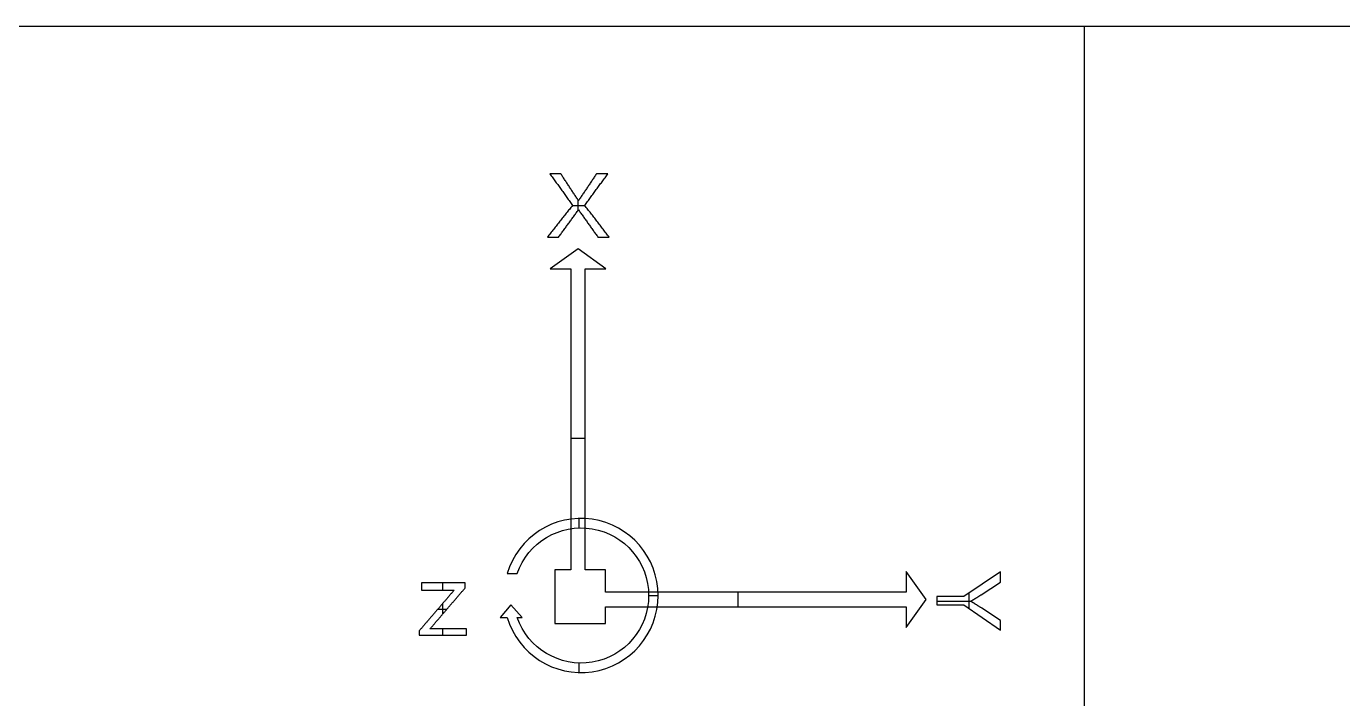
# Model space of a CAD drawing. Header units: millimetres. Extents: x 1.2 to 41.2, y 0.2 to 23.9.
# Drawn here: x 12.28 to 23.37, y 18.25 to 23.92 of the extents above; entities that cross this region are included whole.
import ezdxf

# ---------------------------------------------------------------- set-up
doc = ezdxf.new("R2010")
doc.units = ezdxf.units.MM
doc.layers.add('图层 01', color=18, linetype='Continuous', true_color=0x000000)
doc.layers.add('默认', color=18, linetype='Continuous', true_color=0x000000)

msp = doc.modelspace()

# ---------------------------------------------------------------- linework, layer by layer
at = {"layer": '图层 01'}
for p, q in [((16.931, 22.043, 1.604), (16.696, 21.875, 1.604)), ((17.166, 21.875, 1.604), (16.931, 22.043, 1.604)), ((16.696, 21.875, 1.604), (16.87, 21.875, 1.604)), ((16.87, 21.875, 1.604), (16.87, 19.341, 1.604)), ((16.992, 19.341, 1.604), (16.992, 21.875, 1.604)), ((16.992, 21.875, 1.604), (17.166, 21.875, 1.604)), ((16.87, 20.449, 1.604), (16.992, 20.449, 1.604)), ((16.941, 19.693, 1.603), (16.941, 19.773, 1.603)), ((16.335, 19.31, 1.603), (16.419, 19.31, 1.603)), ((16.87, 19.341, 1.604), (16.737, 19.341, 1.604)), ((16.737, 19.341, 1.604), (16.737, 18.887, 1.604)), ((17.163, 19.341, 1.604), (16.992, 19.341, 1.604)), ((17.163, 19.151, 1.604), (17.163, 19.341, 1.604)), ((19.864, 19.09, 1.604), (19.696, 19.325, 1.604)), ((19.696, 19.325, 1.604), (19.696, 19.151, 1.604)), ((20.49, 19.322, 1.607), (20.181, 19.115, 1.607)), ((20.49, 19.235, 1.607), (20.49, 19.322, 1.607)), ((20.328, 19.13, 1.607), (20.49, 19.235, 1.607)), ((19.696, 19.151, 1.604), (17.163, 19.151, 1.604)), ((17.526, 19.124, 1.603), (17.606, 19.124, 1.603)), ((18.28, 19.029, 1.604), (18.28, 19.151, 1.604)), ((19.696, 18.855, 1.604), (19.864, 19.09, 1.604)), ((20.181, 19.115, 1.607), (19.954, 19.115, 1.607)), ((19.954, 19.115, 1.607), (19.954, 19.044, 1.607)), ((16.366, 19.044, 1.603), (16.276, 18.938, 1.603)), ((16.462, 18.938, 1.603), (16.366, 19.044, 1.603)), ((17.163, 18.887, 1.604), (17.163, 19.029, 1.604)), ((17.163, 19.029, 1.604), (19.696, 19.029, 1.604)), ((19.696, 19.029, 1.604), (19.696, 18.855, 1.604)), ((19.954, 19.044, 1.607), (20.181, 19.044, 1.607)), ((20.181, 19.044, 1.607), (20.49, 18.831, 1.607)), ((20.49, 18.913, 1.607), (20.332, 19.017, 1.607)), ((16.276, 18.938, 1.603), (16.335, 18.938, 1.603)), ((16.419, 18.938, 1.603), (16.462, 18.938, 1.603)), ((16.737, 18.887, 1.604), (17.163, 18.887, 1.604)), ((20.49, 18.831, 1.607), (20.49, 18.913, 1.607)), ((16.941, 18.475, 1.603), (16.941, 18.555, 1.603))]:
    msp.add_line(p, q, dxfattribs=at)
msp.add_arc((16.957, 19.124, 1.603), 0.649, 196.6162, 163.3838, dxfattribs=at)
at = {"layer": '图层 01', "extrusion": (0, 0, -1)}
msp.add_arc((-16.957, 19.124, -1.603), 0.569, 19.0356, 340.9644, dxfattribs=at)
at = {"layer": '图层 01'}
for points in [[(16.786, 22.676, 1.604), (16.74, 22.676, 1.604), (16.694, 22.676, 1.604)], [(16.694, 22.676, 1.604), (16.79, 22.543, 1.604), (16.885, 22.41, 1.604)], [(16.935, 22.45, 1.604), (16.86, 22.563, 1.604), (16.786, 22.676, 1.604)], [(17.087, 22.676, 1.604), (17.011, 22.563, 1.604), (16.935, 22.45, 1.604)], [(16.988, 22.41, 1.604), (17.085, 22.543, 1.604), (17.183, 22.676, 1.604)], [(17.183, 22.676, 1.604), (17.135, 22.676, 1.604), (17.087, 22.676, 1.604)], [(16.885, 22.41, 1.604), (16.779, 22.276, 1.604), (16.673, 22.142, 1.604)], [(16.885, 22.409, 1.604), (16.936, 22.409, 1.604), (16.988, 22.409, 1.604)], [(16.933, 22.37, 1.604), (16.933, 22.411, 1.604), (16.933, 22.453, 1.604)], [(17.193, 22.142, 1.604), (17.091, 22.276, 1.604), (16.988, 22.41, 1.604)], [(16.767, 22.142, 1.604), (16.851, 22.257, 1.604), (16.935, 22.372, 1.604)], [(16.935, 22.372, 1.604), (17.017, 22.257, 1.604), (17.099, 22.142, 1.604)], [(16.673, 22.142, 1.604), (16.72, 22.142, 1.604), (16.767, 22.142, 1.604)], [(17.099, 22.142, 1.604), (17.146, 22.142, 1.604), (17.193, 22.142, 1.604)], [(15.981, 19.23, 1.604), (15.797, 19.23, 1.604), (15.614, 19.23, 1.604)], [(15.614, 19.23, 1.604), (15.614, 19.199, 1.604), (15.614, 19.169, 1.604)], [(15.684, 18.842, 1.604), (15.832, 19.015, 1.604), (15.981, 19.189, 1.604)], [(15.793, 19.169, 1.604), (15.793, 19.199, 1.604), (15.793, 19.23, 1.604)], [(15.981, 19.189, 1.604), (15.981, 19.209, 1.604), (15.981, 19.23, 1.604)], [(15.888, 19.169, 1.604), (15.74, 18.997, 1.604), (15.593, 18.826, 1.604)], [(15.614, 19.169, 1.604), (15.751, 19.169, 1.604), (15.888, 19.169, 1.604)], [(19.954, 19.076, 1.607), (20.097, 19.076, 1.607), (20.239, 19.076, 1.607)], [(20.222, 19.143, 1.607), (20.222, 19.079, 1.607), (20.222, 19.016, 1.607)], [(20.238, 19.075, 1.607), (20.283, 19.101, 1.607), (20.328, 19.13, 1.607)], [(20.332, 19.017, 1.607), (20.28, 19.051, 1.607), (20.238, 19.075, 1.607)], [(15.751, 19.01, 1.604), (15.789, 19.01, 1.604), (15.827, 19.01, 1.604)], [(15.793, 18.97, 1.604), (15.793, 19.014, 1.604), (15.793, 19.058, 1.604)], [(15.593, 18.826, 1.604), (15.593, 18.808, 1.604), (15.593, 18.79, 1.604)], [(15.593, 18.79, 1.604), (15.793, 18.79, 1.604), (15.993, 18.79, 1.604)], [(15.993, 18.842, 1.604), (15.838, 18.842, 1.604), (15.684, 18.842, 1.604)], [(15.793, 18.79, 1.604), (15.793, 18.816, 1.604), (15.793, 18.842, 1.604)], [(15.993, 18.79, 1.604), (15.993, 18.816, 1.604), (15.993, 18.842, 1.604)]]:
    msp.add_open_spline(points, degree=2, dxfattribs=at)
at = {"layer": '默认'}
for p, q in [((21.196, 0.174, 1.597), (21.196, 23.918, 1.602)), ((21.196, 0.174, -0.003), (21.196, 23.918, 0.002))]:
    msp.add_line(p, q, dxfattribs=at)
for points in [[(8.298, 23.918, 1.602), (22.747, 23.918, 1.602), (37.196, 23.918, 1.602)], [(8.298, 23.918, 0.002), (22.747, 23.918, 0.002), (37.196, 23.918, 0.002)], [(8.298, 23.918, 0.802), (22.747, 23.918, 0.802), (37.196, 23.918, 0.802)], [(22.747, 23.918, 1.602), (22.747, 23.918, 0.802), (22.747, 23.918, 0.002)]]:
    msp.add_open_spline(points, degree=2, dxfattribs=at)

doc.saveas('drawing.dxf')
